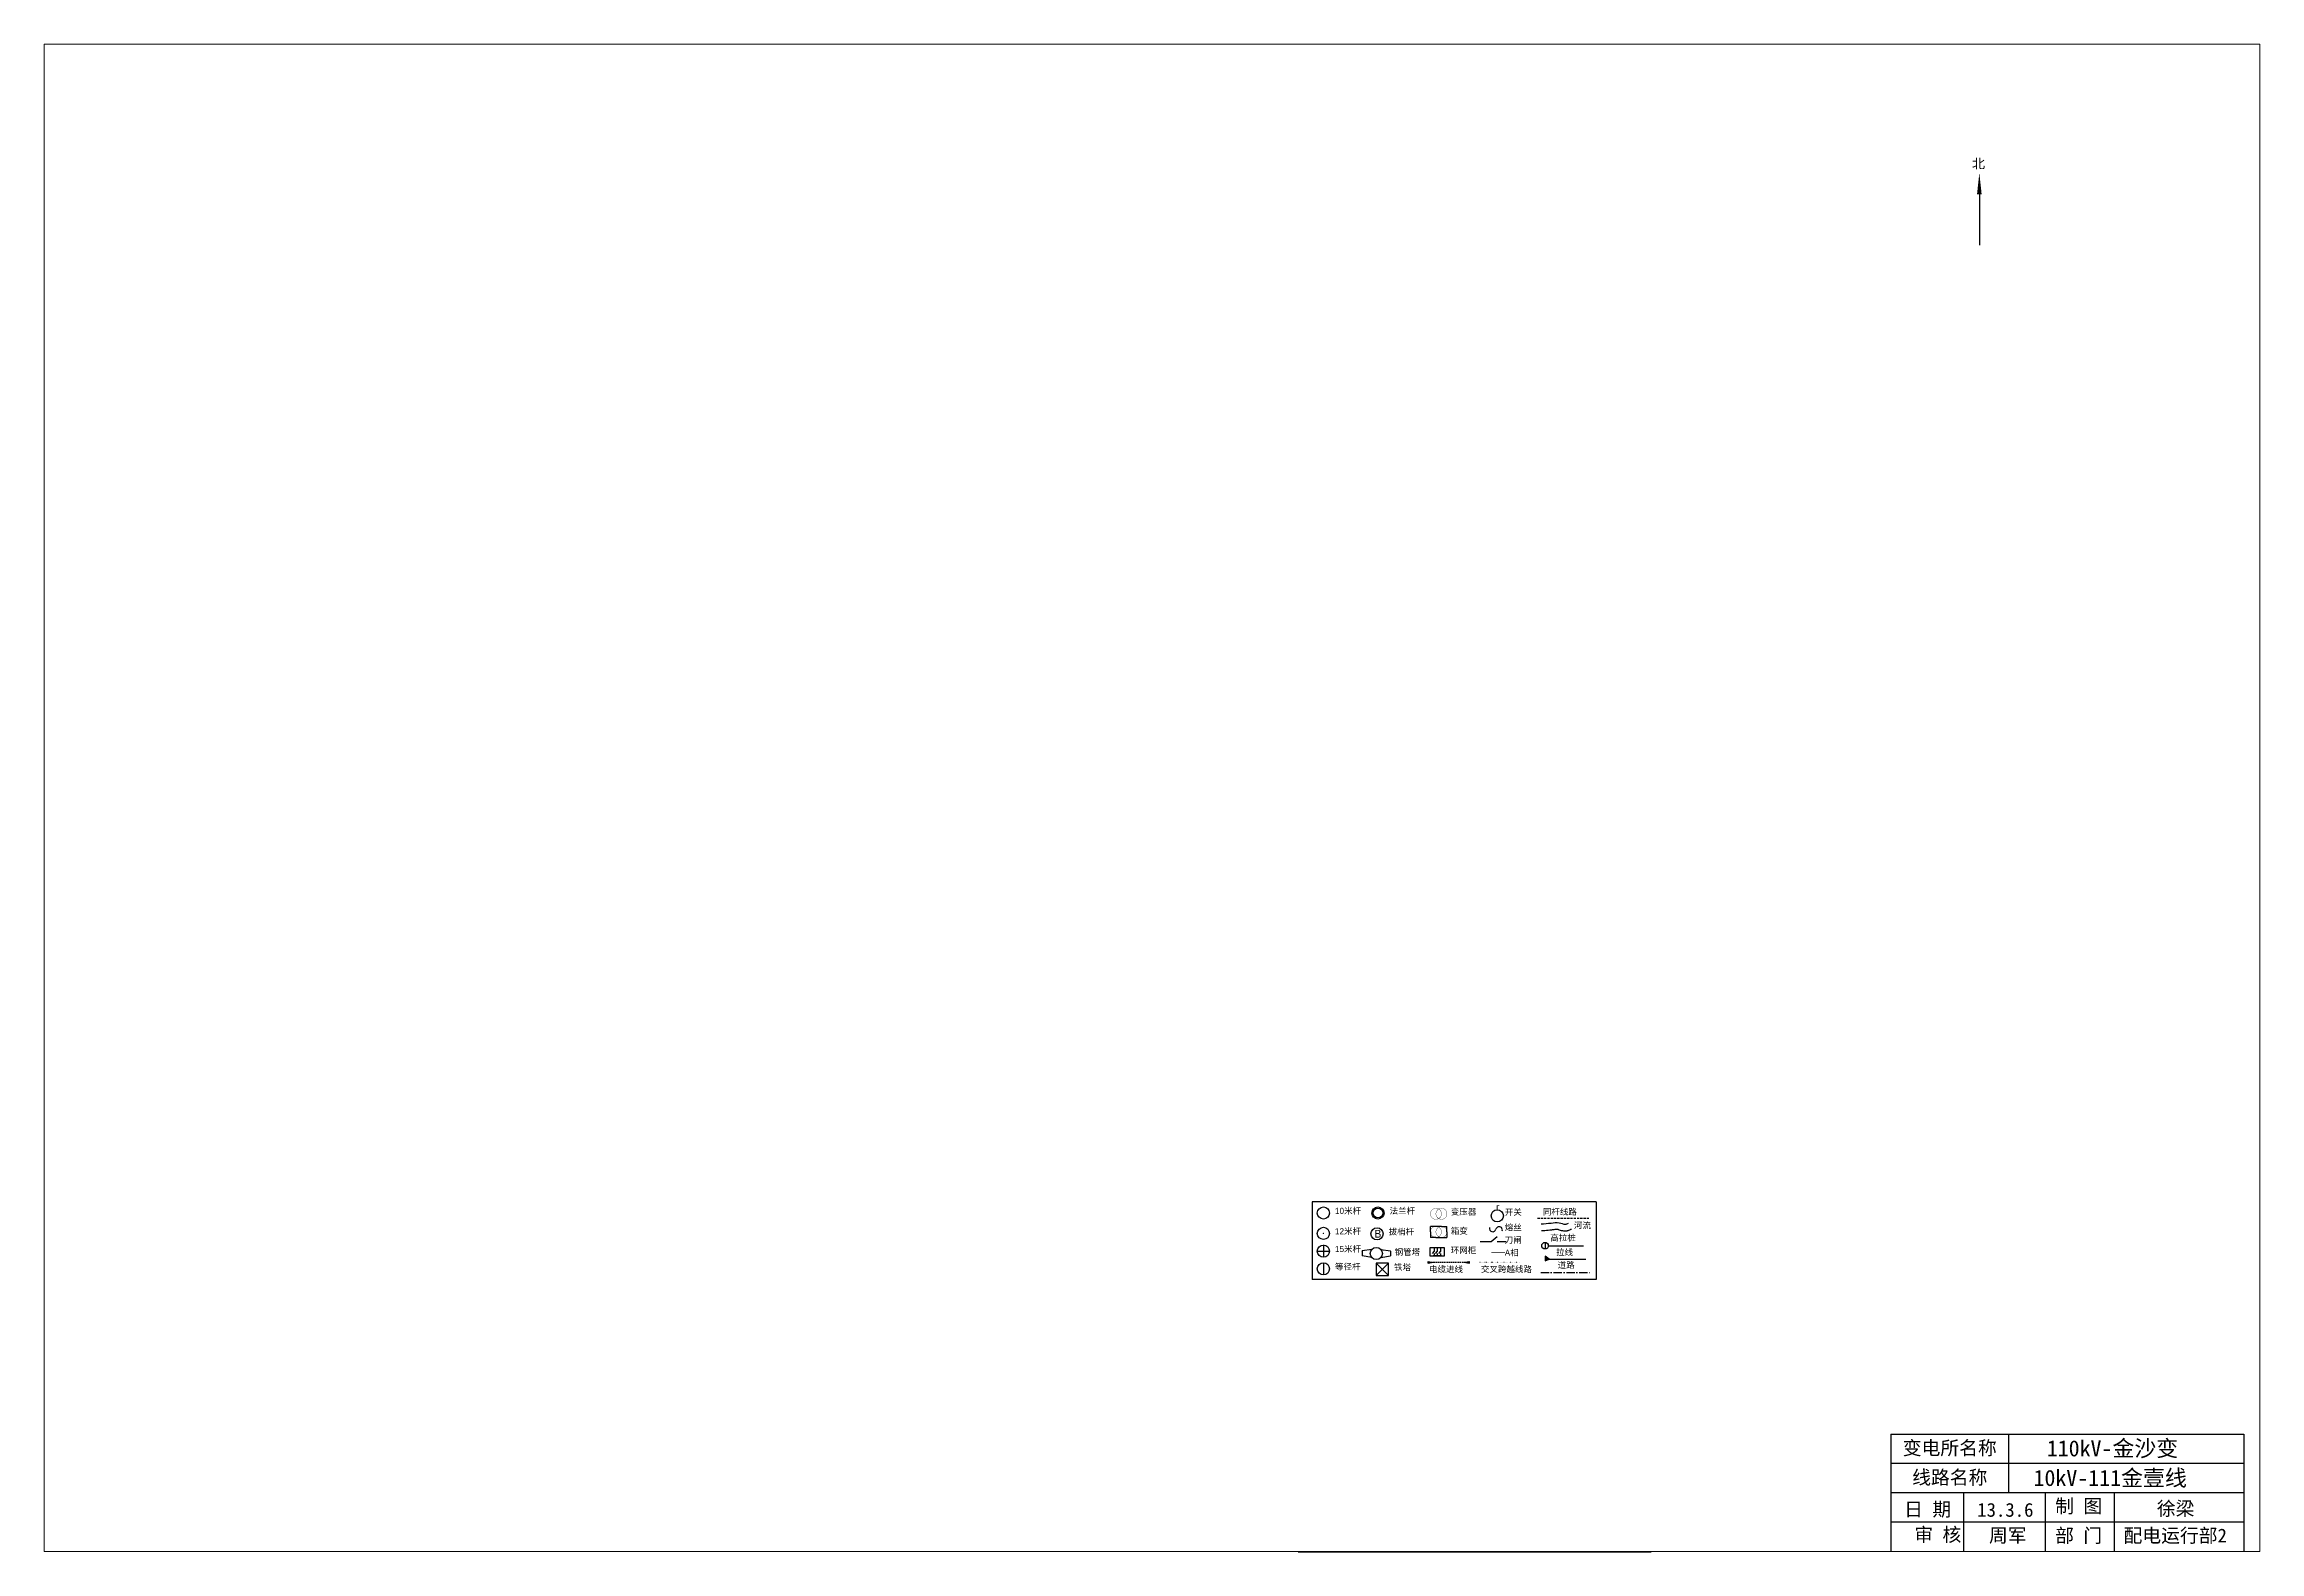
# Paper-space layout '布局1' of a CAD drawing. Extents: x -755 to 1170, y -517 to 793.
import ezdxf

# ---------------------------------------------------------------- set-up
doc = ezdxf.new("R2010")
doc.units = 0
doc.header["$LTSCALE"] = 0.2
doc.header["$MEASUREMENT"] = 0
for name, pattern in [('ACAD_ISO04W100', [30.5, 24, -3, 0.5, -3]), ('ACAD_ISO10W100', [18.5, 12, -3, 0.5, -3]), ('DASHED2', [9.525, 6.35, -3.175]), ('DOT', [0.25, 0, -0.25])]:
    doc.linetypes.add(name, pattern=pattern)
doc.layers.get('0').update_dxf_attribs({"linetype": 'CONTINUOUS'})
for name, color, linetype in [('TITLE', 1, 'CONTINUOUS'), ('图纸', 7, 'CONTINUOUS'), ('标题', 7, 'CONTINUOUS'), ('道路河流', 4, 'ACAD_ISO04W100')]:
    doc.layers.add(name, color=color, linetype=linetype)
doc.styles.add('STYLE1', font='')
doc.styles.add('STYLE3', font='')
doc.styles.add('STYLE4', font='')
doc.styles.get('STYLE1').set_extended_font_data('FangSong_GB2312')
doc.styles.get('STYLE3').set_extended_font_data('University Roman LET')
doc.styles.get('STYLE4').set_extended_font_data('FangSong_GB2312')

psp = doc.layouts.new('布局1')

# ---------------------------------------------------------------- linework, layer by layer
at = {"color": 0, "ltscale": 0.02}
psp.add_line((334.5, -517.1), (641.1, -517.1), dxfattribs=at)
at = {"layer": 'TITLE'}
psp.add_line((926.3, 662.4), (926.3, 618), dxfattribs=at)
at = {"layer": 'TITLE', "color": 7}
psp.add_line((593.4, -213.1), (593.4, -280.7), dxfattribs=at)
at = {"layer": 'TITLE', "color": 0, "ltscale": 0.02}
for p, q in [((849.5, -414.9), (1156.1, -414.9)), ((849.5, -414.9), (849.5, -517.1)), ((1156.1, -414.9), (1156.1, -517.1))]:
    psp.add_line(p, q, dxfattribs=at)
at = {"layer": 'TITLE', "color": 0}
for p, q in [((951.7, -414.9), (951.7, -440.4)), ((951.7, -440.4), (849.5, -440.4)), ((1156.1, -440.4), (951.7, -440.4)), ((951.7, -440.4), (951.7, -466)), ((951.7, -466), (849.5, -466)), ((912.5, -466), (912.5, -491.5)), ((1156.1, -466), (951.7, -466)), ((983.6, -466), (983.6, -491.5)), ((1043.5, -466), (1043.5, -491.5)), ((951.7, -491.5), (849.5, -491.5)), ((912.5, -491.5), (912.5, -517.1)), ((1156.1, -491.5), (951.7, -491.5)), ((983.6, -491.5), (983.6, -517.1)), ((1043.5, -491.5), (1043.5, -517.1))]:
    psp.add_line(p, q, dxfattribs=at)
at = {"layer": 'TITLE'}
psp.add_lwpolyline([(926.3, 680.9, 0, 4, 0), (926.3, 662.4, 4, 4, 0)], format="xyseb", dxfattribs=at)
at = {"layer": '标题', "color": 7}
for p, q in [((593.4, -213.1), (346.6, -213.1)), ((351, -255.9), (361.6, -255.9)), ((356.3, -250.6), (356.3, -261.2)), ((356.3, -266), (356.3, -276.6)), ((398.4, -254.5), (390, -255.8)), ((390, -256.1), (390, -255.8)), ((390, -256.1), (390, -260.1)), ((398.4, -261.5), (390, -260.1)), ((402.3, -266.4), (412.8, -277)), ((412.8, -266.4), (402.3, -277)), ((406.3, -254.5), (414.7, -255.8)), ((406.3, -261.5), (414.7, -260.1)), ((414.7, -256.1), (414.7, -255.8)), ((414.7, -256.1), (414.7, -260.1)), ((551.8, -251.2), (582.4, -251.2)), ((552.6, -262.9), (584.3, -262.9))]:
    psp.add_line(p, q, dxfattribs=at)
at = {"layer": '标题'}
for p, q in [((346.6, -213.1), (346.6, -280.7)), ((452.6, -256.1), (450.9, -257.9)), ((451.7, -259.6), (452.6, -259.6)), ((452.6, -253.3), (452.6, -256.1)), ((452.6, -257.9), (452.6, -259.6)), ((452.6, -259.6), (458.1, -259.6)), ((452.6, -259.6), (453.6, -259.6)), ((455.2, -256.1), (453.4, -257.9)), ((455.2, -252.7), (455.2, -256.1)), ((455.2, -257.9), (455.2, -259.6)), ((458.1, -256.1), (456.3, -257.9)), ((458.1, -253.1), (458.1, -256.1)), ((458.1, -257.9), (458.1, -259.6)), ((458.1, -259.6), (459, -259.6)), ((593.4, -280.7), (346.6, -280.7))]:
    psp.add_line(p, q, dxfattribs=at)
at = {"layer": '标题', "color": 3, "linetype": 'DASHED2', "ltscale": 1.5}
psp.add_line((542.4, -227.2), (586.9, -227.2), dxfattribs=at)
at = {"layer": '标题', "color": 1, "ltscale": 0.02}
for p, q in [((458.9, -234.4), (449.3, -234.4)), ((449.3, -239.2), (449.3, -234.4)), ((449.3, -239.2), (449.3, -244.1)), ((454.1, -244.1), (449.3, -244.1)), ((454.1, -244.1), (463.7, -244.1)), ((458.9, -234.4), (463.7, -234.4)), ((463.7, -239.2), (463.7, -234.4)), ((463.7, -239.2), (463.7, -244.1))]:
    psp.add_line(p, q, dxfattribs=at)
at = {"layer": '标题', "color": 0, "ltscale": 0.02}
for p, q in [((492.4, -247.6), (502.2, -247.6)), ((502.2, -247.6), (507.4, -243.3)), ((507.4, -247.6), (515.1, -247.6))]:
    psp.add_line(p, q, dxfattribs=at)
at = {"layer": '标题', "color": 7, "linetype": 'DASHED2'}
psp.add_line((483.5, -265.8), (446.8, -265.8), dxfattribs=at)
at = {"layer": '标题', "color": 6, "linetype": 'DOT', "ltscale": 20}
psp.add_line((492.3, -265.5), (527, -265.5), dxfattribs=at)
at = {"layer": '标题', "color": 4, "linetype": 'ACAD_ISO10W100', "ltscale": 3}
psp.add_line((545.3, -274.5), (588.7, -274.5), dxfattribs=at)
at = {"layer": '标题', "color": 1, "const_width": 0.267}
for points in [[(449.3, -223.5, 1), (458.9, -223.5, 1)], [(454.1, -223.5, 1), (463.7, -223.5, 1)], [(449.3, -239.2, 1), (458.9, -239.2, 1)], [(454.1, -239.2, 1), (463.7, -239.2, 1)]]:
    psp.add_lwpolyline(points, format="xyb", close=True, dxfattribs=at)
at = {"layer": '标题', "color": 0, "ltscale": 0.02}
for points, const_width in [([(507.4, -219.9), (507.4, -216.4), (509.3, -216.4)], 0.792), ([(502.3, -257.3), (514.1, -257.3)], 0.528)]:
    psp.add_lwpolyline(points, dxfattribs=dict(at, const_width=const_width))
at = {"layer": '标题', "color": 7, "const_width": 0.592}
psp.add_lwpolyline([(356, -240.5, 1), (356.6, -240.5, 1)], format="xyb", close=True, dxfattribs=at)
at = {"layer": '标题', "color": 7}
psp.add_lwpolyline([(402.3, -266.4), (402.3, -277), (412.8, -277), (412.8, -266.4)], close=True, dxfattribs=at)
for points in [[(446.8, -265.8, 2.64, 0, 0), (453.4, -265.8, 0, 0, 0)], [(483.5, -265.8, 2.64, 0, 0), (476.9, -265.8, 0, 0, 0)]]:
    psp.add_lwpolyline(points, format="xyseb", dxfattribs=at)
at = {"layer": '标题'}
psp.add_lwpolyline([(449.1, -252.7), (461.4, -252.7), (461.4, -260.4), (449.1, -260.4)], close=True, dxfattribs=at)
at = {"layer": '标题', "const_width": 0.541}
for points in [[(452.4, -254.5, 1), (452.9, -254.5, 1)], [(454.9, -254.5, 1), (455.5, -254.5, 1)], [(457.8, -254.5, 1), (458.3, -254.5, 1)]]:
    psp.add_lwpolyline(points, format="xyb", close=True, dxfattribs=at)
at = {"layer": '标题', "color": 7}
for centre, radius in [((356.3, -222.8), 5.28), ((403.7, -222.8), 5.28), ((403.7, -222.8), 4.23), ((507.4, -225.2), 5.28), ((356.3, -240.5), 5.28), ((402.9, -240.9), 5.28), ((356.3, -255.9), 5.28), ((356.3, -271.3), 5.28), ((402.3, -258), 5.3)]:
    psp.add_circle(centre, radius, dxfattribs=at)
at = {"layer": '标题'}
for centre, start, end in [((503.4, -236.2), 165.9896, 345.9896), ((509, -237.6), 345.9896, 165.9896)]:
    psp.add_arc(centre, 2.87, start, end, dxfattribs=at)
at = {"layer": '标题', "color": 4}
psp.add_spline([(545.5, -232.2), (554.2, -231.5), (561.3, -231.2), (566.5, -232.5), (569.4, -231.5)], degree=3, dxfattribs=at)
psp.add_open_spline([(545.8, -238), (546.7, -237.9), (547.7, -237.9), (550.6, -237.8), (552.6, -237.6), (555.1, -237.3), (555.5, -237.2), (556.2, -237.1), (556.6, -237.1), (557.5, -236.9), (558.1, -236.8), (558.8, -236.8), (559.1, -236.8), (559.6, -236.8), (559.8, -236.8), (560, -236.9), (560.1, -236.9), (560.4, -237), (560.5, -237), (561, -237.2), (561.5, -237.4), (562.6, -237.8), (563.3, -238), (564.6, -238.2), (565.1, -238.3), (566.1, -238.3), (566.4, -238.3), (567.2, -238.3), (567.6, -238.2), (568.4, -238.1), (568.7, -238), (570, -237.6), (570.8, -237.3), (571.5, -236.9), (571.7, -236.9), (571.8, -236.8)], degree=3, knots=[0, 0, 0, 0, 1.061728, 1.061728, 3.185183, 3.185183, 3.58322, 3.58322, 3.981257, 3.981257, 4.77733, 4.77733, 5.26255, 5.26255, 5.955955, 5.955955, 6.213392, 6.213392, 6.470829, 6.470829, 6.985703, 6.985703, 7.500577, 7.500577, 7.803108, 7.803108, 7.976308, 7.976308, 8.179448, 8.179448, 8.382589, 8.382589, 8.992183, 8.992183, 9.14905, 9.14905, 9.14905, 9.14905], dxfattribs=at)
at = {"layer": '道路河流', "color": 0, "linetype": 'ByBlock', "ltscale": 0.02}
for p, q in [((548.9, -248.4), (548.9, -254.1)), ((549.1, -260.3), (549, -264.5)), ((549, -264.5), (552.6, -262.8)), ((552.6, -262.8), (549.1, -260.3)), ((550.2, -261), (550.2, -264)), ((551.1, -261.7), (551.1, -263.5))]:
    psp.add_line(p, q, dxfattribs=at)
psp.add_circle((548.9, -251.2), 2.86, dxfattribs=at)

# ---------------------------------------------------------------- texts
at = {"layer": 'TITLE', "style": 'STYLE4'}
psp.add_text('北', height=8.29, dxfattribs=at).set_placement((919.9, 684.8))
at = {"layer": '标题', "color": 7, "style": 'STYLE3'}
psp.add_text('B', height=6.77, dxfattribs=at).set_placement((400.6, -244.2))
at = {"layer": '标题', "color": 7, "char_height": 5.282, "width": 64.203, "attachment_point": 1, "style": 'STYLE1'}
for s, insert in [('{\\fￋￎￌﾣﾤ|b0|i0|c134|p2;10米杆}', (366.4, -218.3)), ('{\\fￋￎￌﾣﾤ|b0|i0|c134|p2;法兰杆}', (413.8, -218.3)), ('{\\fￋￎￌﾣﾤ|b0|i0|c134|p2;开关}', (513.9, -219.4)), ('{\\fￋￎￌﾣﾤ|b0|i0|c134|p2;12米杆}', (366.4, -236)), ('{\\fￋￎￌﾣﾤ|b0|i0|c134|p2;拔梢杆}', (413, -236.4)), ('{\\fￋￎￌﾣﾤ|b0|i0|c134|p2;熔丝}', (513.9, -232.7)), ('{\\fￋￎￌﾣﾤ|b0|i0|c134|p2;刀闸}', (513.9, -243.6)), ('{\\fￋￎￌﾣﾤ|b0|i0|c134|p2;高拉桩}', (553.5, -241.7)), ('{\\fￋￎￌﾣﾤ|b0|i0|c134|p2;等径杆}', (366.4, -266.8)), ('{\\fￋￎￌﾣﾤ|b0|i0|c134|p2;15米杆}', (366.4, -251.4)), ('{\\fￋￎￌﾣﾤ|b0|i0|c134|p2;铁塔}', (417.7, -267.2)), ('{\\fￋￎￌﾣﾤ|b0|i0|c134|p2;钢管塔}', (418.2, -254.1)), ('{\\fￋￎￌﾣﾤ|b0|i0|c134|p2;电缆进线}', (448.1, -269)), ('{\\fￋￎￌﾣﾤ|b0|i0|c134|p2;环网柜}', (467, -252.5)), ('{\\fￋￎￌﾣﾤ|b0|i0|c134|p2;A相}', (513.9, -254.7)), ('{\\fￋￎￌﾣﾤ|b0|i0|c134|p2;拉线}', (558.5, -254.2))]:
    psp.add_mtext(s, dxfattribs=dict(at, insert=insert))
at = {"layer": '标题', "color": 1, "char_height": 5.282, "width": 64.203, "attachment_point": 1, "style": 'STYLE1'}
for s, insert in [('{\\fￋￎￌﾣﾤ|b0|i0|c134|p2;变压器}', (467, -219.1)), ('{\\fￋￎￌﾣﾤ|b0|i0|c134|p2;箱变}', (467, -235.7))]:
    psp.add_mtext(s, dxfattribs=dict(at, insert=insert))
at = {"layer": '标题', "color": 3, "insert": (547, -219.1), "char_height": 5.282, "width": 64.203, "attachment_point": 1, "style": 'STYLE1'}
psp.add_mtext('{\\fￋￎￌﾣﾤ|b0|i0|c134|p2;同杆线路}', dxfattribs=at)
at = {"layer": '标题', "color": 140, "char_height": 5.282, "width": 64.203, "attachment_point": 1, "style": 'STYLE1'}
for s, insert in [('{\\fￋￎￌﾣﾤ|b0|i0|c134|p2;河流}', (574, -230.9)), ('{\\fￋￎￌﾣﾤ|b0|i0|c134|p2;道路}', (559.8, -265.4))]:
    psp.add_mtext(s, dxfattribs=dict(at, insert=insert))
at = {"layer": '标题', "color": 6, "insert": (493.2, -269), "char_height": 5.282, "width": 64.203, "attachment_point": 1, "style": 'STYLE1'}
psp.add_mtext('{\\fￋￎￌﾣﾤ|b0|i0|c134|p2;交叉跨越线路}', dxfattribs=at)
at = {"layer": '标题', "color": 0, "style": 'STYLE1'}
for s, insert, char_height, width, attachment_point in [('变电所名称', (900.6, -427.6), 11.98, 102.216, 5), ('110kV-金沙变', (1042, -428.1), 13.97, 204.433, 5), ('线路名称', (900.6, -453.2), 11.98, 102.216, 5), ('10kV-111金壹线', (1040, -453.7), 13.975, 204.433, 5), ('日 期', (881.4, -487.6), 11.98, 63.087, 8), ('13.3.6', (948.9, -486.9), 11.98, 63.087, 8), ('制 图', (1012.6, -478.1), 11.98, 51.338, 5), ('徐梁', (1096.9, -486.9), 11.98, 63.087, 8), ('审 核 ', (890.2, -502.9), 11.98, 63.087, 5), ('周军', (951, -503.6), 11.98, 63.087, 5), ('部 门', (1012.6, -503.7), 11.98, 51.338, 5), ('配电运行部2', (1096.5, -503.7), 11.98, 115.43, 5)]:
    psp.add_mtext(s, dxfattribs=dict(at, insert=insert, char_height=char_height, width=width, attachment_point=attachment_point))

# ---------------------------------------------------------------- viewports
at = {"layer": '图纸', "ltscale": 0.02}
psp.add_viewport(center=(207.4, 137.8), size=(1925.1, 1309.693), view_center_point=(389.72, 76.51), view_height=76.0694, dxfattribs=at)

doc.saveas('drawing.dxf')
